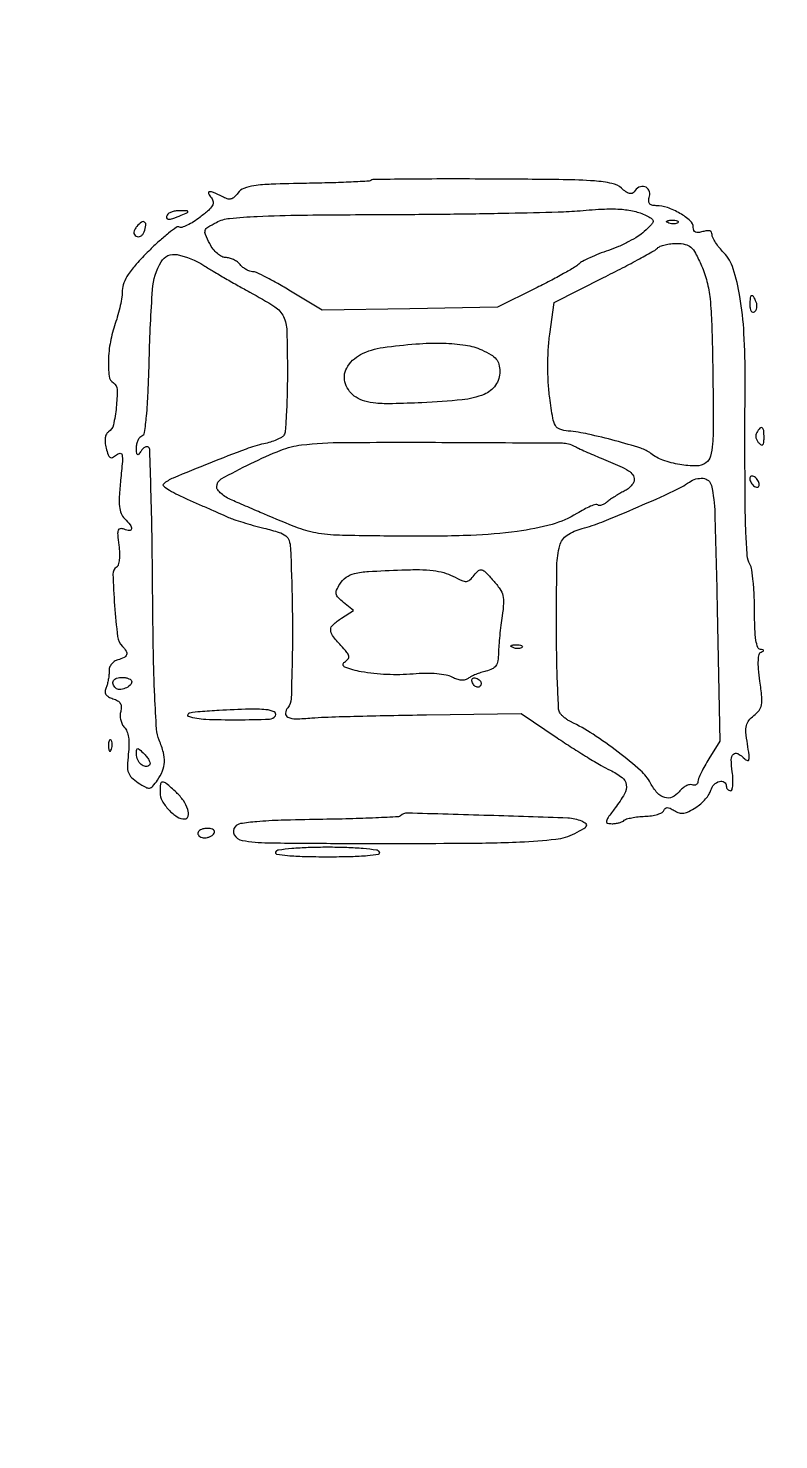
# Model space of a CAD drawing. Extents: x 0 to 2558, y 0 to 3412.
# Drawn here: x 1121.1 to 1280.1, y 922.4 to 1221.6 of the extents above; entities that cross this region are included whole.
import ezdxf

# ---------------------------------------------------------------- set-up
doc = ezdxf.new("R2010")
doc.units = 0

msp = doc.modelspace()

# ---------------------------------------------------------------- linework, layer by layer
for points in [[(1286.775, 2242.902503, 0.000001), (1177.44536, 2242.627485, 0.134519)], [(1176.555032, 2242.380365, -0.000002), (1098.265318, 2241.934774, -0.000173)], [(1319.866449, 1231.417086, 0.007685), (1320.536456, 1213.5593, 0.010243), (1321.281431, 1203.421734, 0.386908), (1322.843325, 1201.999537, 0.183699), (1323.666424, 1202.31224, 0.136577), (1324.198222, 1203.136634, 0.058831), (1324.496883, 1204.742271, 0.010899), (1324.631041, 1207.749537, -0.000005), (1324.704195, 1210.958263, -0.000001), (1324.831971, 1216.559674, -0.000001), (1324.980176, 1223.055371, -0.000001), (1325.131041, 1229.666374, -0.003312)], [(1347, 900.068317, 0.000002), (1365.687198, 900.484728, 0.000002), (1385.0375, 900.916042, 0.000002), (1402.386564, 901.302857, 0.000005), (1414, 901.561942, 0.001032)], [(1318.533359, 1297.258028, -0.000023), (1318.953716, 1275.5, 0.000715)]]:
    msp.add_lwpolyline(points, format="xyb")
for points in [[(1193.698238, 1189.364905, -0.185564), (1193.314863, 1189.194415, -0.001185), (1189.523324, 1189.008031, -0.004541), (1185.161871, 1188.84367, -0.002856), (1180.062758, 1188.727008, 0.003917), (1172.576331, 1188.539825, 0.026866), (1168.90583, 1188.221347, 0.059152), (1166.779585, 1187.659283, 0.14167), (1165.501042, 1186.670954, -0.045722), (1164.729635, 1185.796103, -0.134995), (1164.028134, 1185.423368, -0.133954), (1163.231241, 1185.46028, -0.044727), (1162.147699, 1185.920954, 0.015842), (1160.34682, 1186.812558, 0.139999), (1159.478338, 1186.943677, 0.514647), (1159.279878, 1186.57326, 0.058564), (1159.892216, 1185.629871, -0.142405), (1160.24637, 1184.814625, -0.166065), (1160.077509, 1183.990991, -0.080509), (1159.260597, 1183.005249, -0.016628), (1157.508776, 1181.574491, -0.020651), (1156.095355, 1180.58598, -0.02957), (1154.760817, 1179.839694, -0.029433), (1153.645882, 1179.378898, -0.225363), (1153.097767, 1179.439577, 0.298447), (1152.512169, 1179.424062, 0.01368), (1150.822805, 1178.182179, 0.018989), (1148.815819, 1176.494323, 0.012047), (1146.603652, 1174.386261, 0.013185), (1143.945372, 1171.583963, 0.035681), (1142.263107, 1169.422333, 0.051622), (1141.312686, 1167.626863, 0.096219), (1141, 1166.017031, -0.037852), (1140.89724, 1164.661567, -0.014817), (1140.559375, 1162.814977, -0.014567), (1140.074304, 1160.830459, -0.017584), (1139.5, 1159, 0.039053), (1138.477553, 1155.173754, 0.038135), (1138.051919, 1151.204296, 0.037839), (1138.202896, 1147.855546, 0.227962), (1139.115364, 1146.428701, -0.257322), (1139.892659, 1145.050449, -0.027961), (1139.718402, 1141.274476, -0.029324), (1139.110079, 1137.520578, -0.202173), (1138.050906, 1136.031462, 0.142179), (1137.616029, 1135.550149, 0.077207), (1137.379894, 1134.781853, 0.060414), (1137.356584, 1133.785679, 0.037172), (1137.557163, 1132.628267, 0.019678), (1137.98157, 1131.181034, 0.17208), (1138.388242, 1130.662877, 0.27175), (1138.91911, 1130.644895, 0.048448), (1139.775939, 1131.223124, -0.156663), (1140.526909, 1131.522779, -0.387895), (1140.952791, 1131.184545, -0.060934), (1141.006758, 1129.758713, -0.004444), (1140.642162, 1125.840052, 0.010459), (1140.361657, 1122.373615, 0.040542), (1140.407349, 1120.220041, 0.068354), (1140.763631, 1118.756223, 0.102899), (1141.481376, 1117.661481, -0.02798), (1142.668883, 1116.333074, -0.183248), (1142.937701, 1115.496856, -0.427016), (1142.525327, 1115.140825, -0.067969), (1141.365624, 1115.413191, 0.107788), (1140.552002, 1115.537541, 0.308097), (1140.122574, 1115.203693, 0.101269), (1140.017814, 1114.258515, 0.010468), (1140.270442, 1112.020371, -0.024118), (1140.409377, 1110.391834, -0.035961), (1140.359356, 1108.963713, -0.040654), (1140.150093, 1107.864751, -0.189157), (1139.770108, 1107.357919, 0.269691), (1138.994673, 1105.905439, 0.00926), (1139.362544, 1099.222505, 0.011589), (1139.998668, 1092.663852, 0.167936), (1141.004536, 1090.595464, -0.057038), (1141.806855, 1089.585761, -0.222884), (1141.898936, 1088.814932, -0.203725), (1141.361033, 1088.203676, -0.047891), (1140.054032, 1087.724381, 0.08296), (1139.306346, 1087.3893, 0.079201), (1138.694428, 1086.825005, 0.081545), (1138.301816, 1086.1149, 0.096572), (1138.187549, 1085.357749, -0.03375), (1138.166981, 1084.525733, -0.021012), (1138.036344, 1083.558189, -0.021055), (1137.826072, 1082.610445, -0.035436), (1137.561195, 1081.840342, 0.082793), (1137.368377, 1081.041729, 0.158215), (1137.524965, 1080.40771, 0.129722), (1138.058982, 1079.903361, 0.047912), (1139.0191, 1079.493938, -0.054756), (1139.998931, 1079.060205, -0.126799), (1140.567491, 1078.499561, -0.134578), (1140.774931, 1077.757556, -0.065302), (1140.650827, 1076.772762, 0.068175), (1140.54548, 1075.896424, 0.053768), (1140.663712, 1074.947325, 0.055055), (1140.974779, 1074.071752, 0.083703), (1141.441776, 1073.415367, -0.107759), (1141.984921, 1072.569306, -0.052729), (1142.304337, 1071.321807, -0.04155), (1142.404928, 1069.707929, -0.022863), (1142.273334, 1067.732654, 0.019216), (1142.088692, 1065.235755, 0.091603), (1142.297785, 1063.82661, 0.12088), (1142.966496, 1062.784701, 0.044921), (1144.341029, 1061.696119, 0.018007), (1145.954913, 1060.719848, 0.160801), (1146.758284, 1060.566054, 0.184418), (1147.439159, 1060.933136, 0.025152), (1148.450066, 1062.232171, 0.055635), (1149.513235, 1064.17895, 0.086475), (1149.922548, 1066.042743, 0.076023), (1149.698803, 1068.104562, 0.034331), (1148.819339, 1070.6849, -0.082975), (1148.258072, 1073.06538, -0.005643), (1147.876728, 1080.03071, -0.00652), (1147.587266, 1089.559063, -0.0025), (1147.423854, 1102.812152, 0.002088), (1147.294016, 1114.09698, 0.003366), (1147.078586, 1123.707407, 0.000648), (1146.821304, 1132.156848, 0.190677), (1146.550142, 1132.783192, 0.199892), (1146.225586, 1132.916911, 0.117708), (1145.811523, 1132.816413, 0.082795), (1145.365436, 1132.485904, 0.051046), (1144.96094, 1131.97104, -0.023654), (1144.468125, 1131.267753, -0.40712), (1144.214825, 1131.23231, -0.22409), (1144.050259, 1131.536677, -0.011925), (1144.015313, 1132.666667, -0.050027), (1144.095194, 1133.524023, -0.056914), (1144.344019, 1134.310049, -0.065347), (1144.714271, 1134.91287, -0.142897), (1145.155815, 1135.218605, 0.285783), (1145.719418, 1135.898265, 0.010236), (1146.1255, 1139.41008, 0.013061), (1146.464404, 1144.347764, 0.004415), (1146.706395, 1151.551938, -0.011595), (1147.411844, 1166.256974, -0.114992), (1149.226587, 1172.121413, -0.32208), (1152.597169, 1173.620719, -0.08987), (1158.269872, 1171.329305, 0.006295), (1160.281695, 1170.094287, 0.003087), (1162.873025, 1168.569716, 0.003062), (1165.585565, 1167.018415, 0.004445), (1168, 1165.685297, -0.01702), (1173.341783, 1162.558064, -0.143299), (1175.167747, 1160.48648, -0.103265), (1175.874084, 1157.496769, -0.006866), (1175.984687, 1148.627555, -0.005629), (1175.925483, 1143.899233, -0.008189), (1175.758058, 1139.732186, -0.004624), (1175.528059, 1136.240859, -0.126607), (1175.234687, 1135.375632, -0.116986), (1174.72717, 1134.894125, -0.028275), (1173.687689, 1134.366553, -0.027482), (1172.393728, 1133.882204, -0.024274), (1171, 1133.51937, 0.038402), (1167.224369, 1132.421769, 0.005271), (1159.57791, 1129.454079, 0.003453), (1151.757939, 1126.260972, 0.07919), (1149.706214, 1124.995638, 0.477733), (1149.718953, 1124.587814, 0.023328), (1150.994402, 1123.712289, 0.023607), (1152.84825, 1122.680872, 0.012938), (1155.206214, 1121.586194, -0.000674), (1157.762457, 1120.47483, -0.000739), (1160.2387, 1119.389915, -0.000689), (1162.353877, 1118.455984, -0.003712), (1163.5, 1117.937826, 0.027336), (1164.616369, 1117.495347, 0.006444), (1166.528125, 1116.883352, 0.006617), (1168.747658, 1116.236232, 0.006471), (1171, 1115.643042, -0.012001), (1174.23483, 1114.752733, -0.088912), (1175.653958, 1114.031981, -0.158096), (1176.346386, 1113.041072, -0.062686), (1176.632509, 1111.385197, -0.006936), (1177.005149, 1099.752844, -0.008629), (1177.014837, 1088.933417, -0.003917), (1176.785522, 1079.457915, -0.166692), (1176.079601, 1077.595913, 0.150902), (1175.582007, 1076.396251, 0.325346), (1176.065525, 1075.581235, 0.105942), (1177.819683, 1075.234479, 0.019298), (1181.146788, 1075.416071, -0.014845), (1183.860104, 1075.588403, -0.00163), (1190.096244, 1075.77854, -0.001991), (1197.523025, 1075.951162, -0.001608), (1205.5, 1076.079138), (1225.5, 1076.335676), (1233.139793, 1071.204213, 0.005621), (1236.329528, 1069.113398, 0.005462), (1239.595895, 1067.074402, 0.0054), (1242.506065, 1065.344454, 0.020142), (1244.389793, 1064.351163, -0.051717), (1246.906191, 1062.814187, -0.199486), (1247.80571, 1061.262424, -0.164285), (1247.42421, 1059.321918, -0.032967), (1245.449109, 1056.344391, 0.006799), (1243.945222, 1054.316083, 0.107321), (1243.603973, 1053.532189, 0.389233), (1243.84615, 1053.133278, 0.070817), (1244.782442, 1053, 0.034232), (1245.556557, 1053.053061, 0.033183), (1246.324473, 1053.211297, 0.035019), (1246.979387, 1053.442645, 0.094233), (1247.385976, 1053.719309, -0.128547), (1247.87653, 1054.006539, -0.020654), (1248.965, 1054.264513, -0.021668), (1250.302601, 1054.464047, -0.017511), (1251.751283, 1054.56523, 0.028312), (1253.174621, 1054.695574, 0.038122), (1254.435741, 1054.983067, 0.042261), (1255.390374, 1055.3697, 0.197447), (1255.769953, 1055.809859, -0.123643), (1256.054094, 1056.255326, -0.194502), (1256.471108, 1056.418399, -0.109424), (1257.079049, 1056.276424, -0.027718), (1257.973217, 1055.784653, 0.066489), (1259.018158, 1055.311146, 0.108423), (1259.984576, 1055.236896, 0.083259), (1261.067358, 1055.578326, 0.027118), (1262.522157, 1056.422561, 0.035846), (1263.59906, 1057.244122, 0.032341), (1264.587802, 1058.238067, 0.033842), (1265.356341, 1059.248073, 0.081938), (1265.736884, 1060.101846, -0.130683), (1266.402012, 1061.275268, -0.132426), (1267.559042, 1061.956169, -0.210506), (1268.552664, 1061.809695, -0.257869), (1269, 1061, 0.089285), (1269.068725, 1060.618204, 0.095107), (1269.265798, 1060.29375, 0.099865), (1269.559644, 1060.076681, 0.10973), (1269.904843, 1060, 0.340957), (1270.222756, 1060.245307, 0.04117), (1270.386289, 1061.175, 0.035322), (1270.413683, 1062.466481, 0.020984), (1270.273174, 1064, -0.027417), (1270.068698, 1066.599048, -0.199261), (1270.511649, 1067.742168, -0.346723), (1271.417223, 1067.870007, -0.059422), (1272.90292, 1066.75, 0.115627), (1273.494759, 1066.399692, 0.450126), (1273.815653, 1066.59279, 0.07924), (1273.839382, 1067.540927, 0.007059), (1273.488139, 1069.909119, -0.01745), (1273.175029, 1072.371769, -0.078673), (1273.269597, 1073.81452, -0.114943), (1273.783375, 1074.874444, -0.059186), (1274.845465, 1075.909119, 0.06689), (1275.942556, 1077.011212, 0.119449), (1276.451538, 1078.176627, 0.067217), (1276.51948, 1079.884145, 0.010644), (1276.131199, 1083.223651, -0.012466), (1275.84118, 1085.799849, -0.033536), (1275.804097, 1087.64206, -0.047512), (1275.980902, 1088.879914, -0.239667), (1276.420953, 1089.394704, 0.033399), (1276.810874, 1089.587804, 0.353242), (1276.869976, 1089.742436, 0.278948), (1276.727607, 1089.865474, 0.026393), (1276.25, 1089.921053, -0.301495), (1275.663982, 1090.365373, -0.046063), (1275.291191, 1091.860547, -0.029574), (1275.064245, 1094.289709, -0.008506), (1275, 1098.065741, 0.011237), (1274.92754, 1101.289391, 0.013625), (1274.709444, 1104.305081, 0.012239), (1274.396879, 1106.814472, 0.085961), (1274.010873, 1107.979684, -0.102786), (1273.454996, 1109.866233, -0.0106), (1273.173057, 1114.521337, -0.008009), (1273.002058, 1121.867262, -0.001594), (1272.948642, 1135, -0.001024), (1272.950392, 1136.496217, -0.000145), (1272.961204, 1139.578154, -0.000165), (1272.976257, 1143.225491, -0.00014), (1272.994492, 1147.074566, 0.014728), (1272.754294, 1156.902558, 0.028095), (1271.886663, 1164.753596, 0.03446), (1270.47683, 1170.638558, 0.115499), (1268.47173, 1174.029508, -0.02236), (1267.525569, 1175.109875, -0.025742), (1266.726071, 1176.222492, -0.026109), (1266.154765, 1177.221676, -0.117334), (1266, 1177.872107, 0.145436), (1265.856313, 1178.355644, 0.173948), (1265.479695, 1178.64115, 0.110861), (1264.855078, 1178.693354, 0.042499), (1264, 1178.5, -0.04214), (1263.077396, 1178.290681, -0.142096), (1262.471382, 1178.378202, -0.196887), (1262.122427, 1178.748106, -0.092125), (1262, 1179.406932, 0.21697), (1261.371689, 1180.786695, 0.04682), (1259.186556, 1182.35525, 0.047422), (1256.517497, 1183.59309, 0.085073), (1254.14328, 1184, -0.057108), (1253.231946, 1184.104429, -0.182199), (1252.731109, 1184.438773, -0.17151), (1252.557962, 1185.036389, -0.049558), (1252.710251, 1186, 0.168615), (1252.611002, 1187.26482, 0.223188), (1251.753376, 1188.015838, 0.190257), (1250.501983, 1187.895365, 0.137157), (1249.45974, 1186.934857, -0.183745), (1249.038764, 1186.612308, -0.142142), (1248.456236, 1186.607671, -0.083513), (1247.704285, 1186.96266, -0.031977), (1246.795782, 1187.684857, 0.133529), (1244.767401, 1188.715429, 0.033338), (1241.05165, 1189.231289, 0.014805), (1234.456746, 1189.506394, 0.00166), (1219.449624, 1189.637897, 0.001526), (1209.704706, 1189.66118, 0.002484), (1201.4322, 1189.614588, 0.00035), (1194.094094, 1189.531663, 0.195796)], [(1150.5, 1182, 0.170953), (1150.368962, 1181.399772, 0.378432), (1150.693694, 1181.112913, 0.086739), (1151.697095, 1181.288301, 0.014943), (1153.5, 1182, 0.003353), (1154.834417, 1182.58405, 0.352087), (1154.919734, 1182.750168, 0.343362), (1154.775846, 1182.873019, 0.003282), (1153.309017, 1182.929715, 0.042673), (1152.425041, 1182.882619, 0.045307), (1151.580088, 1182.685604, 0.049915), (1150.892224, 1182.378939, 0.125173)], [(1252.318501, 1181.789823, -0.045503), (1253.292488, 1181.172094, -0.288784), (1253.485778, 1180.646451, -0.143673), (1253.125729, 1179.97994, -0.010677), (1251.623356, 1178.526742, -0.046118), (1250.30619, 1177.514493, -0.01907), (1248.359298, 1176.386986, -0.018675), (1246.166195, 1175.329075, -0.02286), (1244.041471, 1174.513775, 0.01301), (1242.010451, 1173.779981, 0.014616), (1240.098772, 1172.967346, 0.013975), (1238.518802, 1172.186274, 0.072723), (1237.736617, 1171.613257, -0.061296), (1236.867872, 1170.945933, -0.005673), (1234.513256, 1169.593921, -0.007241), (1231.654072, 1168.048965, -0.00562), (1228.5, 1166.448069), (1220.5, 1162.5), (1201.916275, 1162.159009), (1183.33255, 1161.818018), (1176.648662, 1165.909009, 0.008387), (1173.989426, 1167.47594, 0.011301), (1171.528683, 1168.798271, 0.008509), (1169.445261, 1169.813626, 0.10955), (1168.604831, 1170, -0.087442), (1167.993967, 1170.107654, -0.043426), (1167.278686, 1170.440625, -0.041332), (1166.576824, 1170.92606, -0.047626), (1166, 1171.5, 0.062648), (1165.387306, 1172.074157, 0.044213), (1164.576809, 1172.559375, 0.044559), (1163.703493, 1172.890101, 0.068344), (1162.903235, 1173, -0.124768), (1162.073351, 1173.210362, -0.055861), (1161.142805, 1173.85813, -0.049604), (1160.247224, 1174.815723, -0.043921), (1159.515896, 1175.96926, -0.01856), (1158.620466, 1177.870608, -0.179292), (1158.578174, 1178.747252, -0.179925), (1159.117377, 1179.438221, -0.018716), (1160.940556, 1180.46926, -0.093958), (1163.735508, 1181.302953, -0.014183), (1169.586579, 1181.737621, -0.008927), (1179.123168, 1182.004097, -0.001539), (1197.20034, 1182.130704, 0.001794), (1210.500162, 1182.230622, 0.002201), (1222.92135, 1182.423188, 0.001828), (1233.359596, 1182.669154, 0.01585), (1238, 1182.942853, -0.011656), (1243.205539, 1183.293709, -0.031095), (1246.92476, 1183.226073, -0.042898), (1249.811848, 1182.742078, -0.055663)], [(1144.093942, 1179.613194, 0.042311), (1143.617675, 1178.929072, 0.115204), (1143.447636, 1178.367844, 0.161769), (1143.568255, 1177.906961, 0.11057), (1143.958505, 1177.525646, 0.14583), (1144.408901, 1177.403921, 0.123842), (1144.885127, 1177.536794, 0.101013), (1145.315928, 1177.914532, 0.070914), (1145.630601, 1178.479746, 0.051311), (1146.000492, 1179.848815, 0.281237), (1145.723725, 1180.527978, 0.330472), (1145.055158, 1180.526089, 0.059295)], [(1258.729167, 1180.395833, -0.126455), (1258.402231, 1180.202593, -0.060344), (1257.916927, 1180.123424, -0.05415), (1257.359369, 1180.160852, -0.051402), (1256.8125, 1180.316886, -0.054073), (1256.395823, 1180.538436, -0.470617), (1256.37858, 1180.720685, -0.168741), (1256.670344, 1180.862007, -0.018894), (1257.416667, 1180.921053, -0.028489), (1258.112848, 1180.910055, -0.077125), (1258.592839, 1180.799335, -0.208169), (1258.77538, 1180.614691, -0.296942)], [(1263.756539, 1171.25, -0.043105), (1264.899396, 1167.939459, -0.035284), (1265.554167, 1164.251511, -0.019081), (1265.918312, 1158.825954, -0.003382), (1266.143418, 1148.639133, -0.002409), (1266.253396, 1138.177407, -0.020578), (1266.087234, 1133.492925, -0.048406), (1265.631092, 1130.887892, -0.168916), (1264.674688, 1129.504077, -0.159549), (1262.634318, 1128.839356, -0.041582), (1259.153154, 1129.134584, -0.042552), (1255.567588, 1130.060727, -0.083873), (1253, 1131.480725, 0.093129), (1250.91963, 1132.581862, 0.009096), (1245.435659, 1134.176012, 0.012418), (1239.739434, 1135.569186, 0.030863), (1235.5, 1136.224358, -0.059858), (1233.715054, 1136.607038, -0.185183), (1232.785955, 1137.384835, -0.086291), (1232.231884, 1138.974209, -0.007403), (1231.592338, 1143.25, -0.019146), (1231.285977, 1146.452291, -0.014274), (1231.184677, 1150, -0.014274), (1231.285977, 1153.547709, -0.019146), (1231.592338, 1156.75), (1232.5, 1163.5), (1242.945949, 1168.745949, 0.003549), (1247.020842, 1170.828703, 0.005013), (1250.61834, 1172.74584, 0.00297), (1253.617929, 1174.406376, 0.068573), (1254.395949, 1174.995949, -0.104957), (1254.991576, 1175.383001, -0.032107), (1256.022072, 1175.70506, -0.030565), (1257.25303, 1175.926016, -0.029132), (1258.521743, 1176, -0.054416), (1260.30319, 1175.805545, -0.130593), (1261.473683, 1175.200383, -0.087778), (1262.459871, 1173.926559, -0.016285)], [(1274, 1162.940983, 0.045552), (1274.068264, 1162.193244, 0.099152), (1274.280921, 1161.660421, 0.177225), (1274.594852, 1161.42542, 0.214542), (1274.956326, 1161.473008, 0.126981), (1275.279146, 1161.809536, 0.081026), (1275.466258, 1162.321649, 0.072258), (1275.493102, 1162.926665, 0.066719), (1275.349337, 1163.532025, 0.027681), (1274.794126, 1164.769457, 0.395517), (1274.377209, 1164.917133, 0.275668), (1274.063011, 1164.476999, 0.020503)], [(1217.175535, 1153.420845, -0.024962), (1219.160758, 1152.403548, -0.087302), (1220.258946, 1151.483015, -0.114689), (1220.815157, 1150.38975, -0.060637), (1221, 1148.871179, -0.151982), (1220.088992, 1145.943311, -0.147204), (1217.667762, 1144.004596, -0.070356), (1212.996918, 1142.849735, -0.014453), (1204.507206, 1142.228844, -0.005428), (1198.272302, 1142.021485, -0.026245), (1194.730488, 1142.128086, -0.04732), (1192.377449, 1142.54931, -0.077236), (1190.534994, 1143.385114, -0.164561), (1188.283556, 1146.258917, -0.212284), (1188.548552, 1149.564393, -0.150377), (1191.489603, 1152.438715, -0.084955), (1196.285984, 1153.9535, -0.014846), (1203.233811, 1154.697746, -0.025634), (1209.043547, 1154.847464, -0.031072), (1213.733989, 1154.435443, -0.06858)], [(1275.446149, 1135.912868, 0.11056), (1275.2733, 1135.413694, 0.077894), (1275.298536, 1134.818176, 0.072722), (1275.512254, 1134.219746, 0.074436), (1275.887132, 1133.712868, 0.062607), (1276.413659, 1133.303935, 0.339454), (1276.75, 1133.344219, 0.178281), (1276.95293, 1133.770569, 0.02285), (1277, 1134.8, 0.022936), (1276.929611, 1136.333642, 0.217734), (1276.610971, 1136.889506, 0.382301), (1276.138681, 1136.837919, 0.044558)], [(1236.763569, 1133.048443, 0.015221), (1237.692848, 1132.57539, 0.004327), (1239.164923, 1131.897105, 0.004354), (1240.841232, 1131.159721, 0.004598), (1242.5, 1130.465224, -0.005837), (1246.455501, 1128.797595, -0.041319), (1248.29009, 1127.811375, -0.098487), (1249.182753, 1126.942003, -0.151717), (1249.5, 1125.920546, -0.126391), (1249.346177, 1125.321747, -0.055029), (1248.870392, 1124.645107, -0.049588), (1248.176575, 1124.000158, -0.046866), (1247.356652, 1123.490491, 0.014864), (1246.430177, 1122.993679, 0.010454), (1245.417369, 1122.38264, 0.010561), (1244.471933, 1121.756607, 0.021685), (1243.764643, 1121.219634, -0.040048), (1243.168694, 1120.80074, -0.056366), (1242.575994, 1120.536054, -0.071156), (1242.07354, 1120.452223, -0.204961), (1241.75247, 1120.580863, 0.279791), (1241.338785, 1120.681997, 0.021871), (1240.225175, 1120.276003, 0.024775), (1238.85858, 1119.627831, 0.016072), (1237.34448, 1118.75173, -0.07261), (1232.075469, 1116.450799, -0.033102), (1224.696083, 1114.950431, -0.024796), (1214.856097, 1114.113776, -0.010716), (1201.701433, 1113.932107, -0.002486), (1187.668074, 1114.108851, -0.033743), (1182.567983, 1114.543545, -0.053426), (1178.329294, 1115.667672, -0.01047), (1171.015016, 1118.648014, 0.000075), (1169.43324, 1119.331215, 0.000047), (1167.577848, 1120.132058, 0.000047), (1165.747606, 1120.921638, 0.000085), (1164.25, 1121.567246, -0.035152), (1163.006102, 1122.210293, -0.043357), (1161.954688, 1122.98345, -0.049062), (1161.222305, 1123.766413, -0.164969), (1161, 1124.421853, -0.273137), (1161.975628, 1126.074578, -0.011709), (1168.209517, 1129.326709, -0.019286), (1174.612943, 1132.177567, -0.066897), (1179, 1133.28236, -0.026859), (1187.88893, 1133.810986, -0.002436), (1210.123428, 1133.829277, -0.000725), (1234.268666, 1133.696476, -0.124221)], [(1267.076682, 1098.487953), (1267.653364, 1070.5), (1265.326682, 1066.77144, 0.012224), (1264.435796, 1065.262882, 0.01509), (1263.683463, 1063.813618, 0.013497), (1263.126901, 1062.572829, 0.098986), (1263, 1061.938107, -0.122709), (1262.903239, 1061.549774, -0.143027), (1262.638673, 1061.278303, -0.125735), (1262.23968, 1061.170455, -0.084094), (1261.769949, 1061.24335, 0.143791), (1261.188166, 1061.264377, 0.060648), (1260.452169, 1060.978362, 0.053088), (1259.687117, 1060.457348, 0.046581), (1259.011193, 1059.765495, -0.117994), (1257.54485, 1058.638612, -0.180995), (1255.963585, 1058.540099, -0.137328), (1254.381623, 1059.551507, -0.059472), (1252.937349, 1061.617065, 0.089058), (1250.844568, 1064.263806, 0.017177), (1246.11395, 1068.166183, 0.019263), (1240.760136, 1071.963143, 0.033226), (1236, 1074.637837, -0.033099), (1235.371871, 1074.99057, -0.024328), (1234.724811, 1075.458886, -0.024764), (1234.153834, 1075.964398, -0.049091), (1233.765313, 1076.427058, -0.138531), (1233.469387, 1077.305018, -0.002427), (1233.241942, 1082.362918, -0.005919), (1233.074352, 1088.294259, -0.003886), (1233.015313, 1095.127555, -0.003972), (1233.104078, 1107.674797, -0.061107), (1233.693866, 1111.950332, -0.180737), (1235.251104, 1114.146647, -0.087856), (1238.43551, 1115.57317, 0.034511), (1242.650513, 1116.946153, 0.006134), (1250.308119, 1120.149137, 0.005486), (1257.904724, 1123.536116, 0.045443), (1261.176882, 1125.414831, -0.175182), (1264.098823, 1126.208348, -0.329568), (1265.846703, 1124.680328, -0.046674), (1266.571745, 1118.787204, -0.002134)], [(1274, 1126.118034, 0.085235), (1274.073533, 1125.689814, 0.053414), (1274.29375, 1125.230237, 0.051777), (1274.617474, 1124.810561, 0.064269), (1275, 1124.5, 0.076764), (1275.382383, 1124.338175, 0.154201), (1275.70625, 1124.357263, 0.186277), (1275.920761, 1124.550471, 0.117858), (1276, 1124.881966, 0.085235), (1275.926467, 1125.310186, 0.053414), (1275.70625, 1125.769763, 0.051777), (1275.382526, 1126.189439, 0.064269), (1275, 1126.5, 0.076764), (1274.617617, 1126.661825, 0.154201), (1274.29375, 1126.642737, 0.186277), (1274.079239, 1126.449529, 0.117858)], [(1211.046414, 1105.475998, 0.014217), (1212.970675, 1104.549278, 0.116792), (1213.920166, 1104.368783, 0.17626), (1214.665268, 1104.678212, 0.042378), (1215.585533, 1105.678924, -0.04564), (1216.496213, 1106.656363, -0.255147), (1217.16895, 1106.813803, -0.133607), (1217.950432, 1106.350251, -0.010565), (1219.607175, 1104.567019, -0.030217), (1221.017756, 1102.775902, -0.090096), (1221.661657, 1101.360627, -0.08024), (1221.805234, 1099.716977, -0.020758), (1221.500436, 1097.067019, 0.008078), (1221.220532, 1095.078945, 0.006037), (1220.973971, 1092.879646, 0.006105), (1220.791974, 1090.801647, 0.01383), (1220.717059, 1089.225394, -0.032632), (1220.57037, 1087.505315, -0.11206), (1220.163918, 1086.46818, -0.132339), (1219.393429, 1085.804642, -0.053573), (1218.076052, 1085.337506, 0.020801), (1217.002804, 1085.034327, 0.018181), (1215.908305, 1084.630746, 0.018564), (1214.945692, 1084.193056, 0.050514), (1214.313922, 1083.792719, -0.108951), (1213.667809, 1083.481638, -0.076318), (1212.859688, 1083.417399, -0.063276), (1211.929329, 1083.605411, -0.041427), (1210.923997, 1084.040676, 0.075983), (1209.628232, 1084.498631, 0.02642), (1207.660266, 1084.766375, 0.023616), (1205.270737, 1084.850449, 0.017112), (1202.610075, 1084.727241, -0.03078), (1197.050636, 1084.621854, -0.032732), (1191.635158, 1085.209167, -0.052244), (1188.174807, 1086.196209, -0.611528), (1188.076642, 1087.273954, 0.07101), (1188.831506, 1087.917164, 0.237828), (1188.991512, 1088.52765, 0.120492), (1188.611662, 1089.313042, 0.014277), (1187.326642, 1090.781557, -0.023458), (1185.556653, 1092.880823, -0.171786), (1185.157729, 1094.112005, -0.207737), (1185.659876, 1095.188229, -0.036153), (1187.482728, 1096.58064), (1189.965457, 1098.207386), (1187.856491, 1099.915123, -0.029451), (1186.729014, 1100.943666, -0.144928), (1186.332304, 1101.697344, -0.154875), (1186.423422, 1102.517499, -0.035088), (1187.088443, 1103.770012, -0.093433), (1188.434384, 1105.230598, -0.103656), (1190.17363, 1106.035263, -0.042572), (1193.165982, 1106.462008, -0.004511), (1200.208628, 1106.797074, -0.012314), (1204.004601, 1106.84981, -0.027647), (1206.878686, 1106.659798, -0.03612), (1209.150335, 1106.214652, -0.052933)], [(1225.729167, 1090.395833, -0.126455), (1225.402231, 1090.202593, -0.060344), (1224.916927, 1090.123424, -0.05415), (1224.359369, 1090.160852, -0.051402), (1223.8125, 1090.316886, -0.054073), (1223.395823, 1090.538436, -0.470617), (1223.37858, 1090.720685, -0.168741), (1223.670344, 1090.862007, -0.018894), (1224.416667, 1090.921053, -0.028489), (1225.112848, 1090.910055, -0.077125), (1225.592839, 1090.799335, -0.208169), (1225.77538, 1090.614691, -0.296942)], [(1143, 1083.106989, -0.218907), (1142.6448, 1082.334562, -0.081579), (1141.599301, 1081.699345, -0.081237), (1140.401339, 1081.430132, -0.214275), (1139.597766, 1081.735568, -0.104297), (1139.047981, 1082.579208, -0.235241), (1139.116527, 1083.319195, -0.186855), (1139.79516, 1083.83178, -0.069473), (1141, 1084, -0.042713), (1141.765672, 1083.934472, -0.06238), (1142.4125, 1083.737678, -0.081888), (1142.850784, 1083.448422, -0.208972)], [(1217.075, 1082.725, -0.175736), (1216.786965, 1082.130242, -0.239194), (1216.227257, 1081.955686, -0.167686), (1215.586752, 1082.305209, -0.104687), (1215.15, 1083.05, -0.089632), (1215.088424, 1083.477775, -0.189618), (1215.22, 1083.78, -0.189618), (1215.522225, 1083.911576, -0.089632), (1215.95, 1083.85, -0.053161), (1216.403407, 1083.64317, -0.062883), (1216.775469, 1083.354531, -0.073742), (1217.014704, 1083.031991, -0.149613)], [(1161.5, 1077, 0.005455), (1157.524249, 1076.735586, 0.027668), (1155.323624, 1076.44197, 0.219963), (1154.860018, 1076.110302, 0.483404), (1155, 1075.763655, 0.061029), (1158.669219, 1075.154442, 0.012321), (1165.290359, 1075.035344, 0.006088), (1172.182111, 1075.165136, 0.251674), (1173.429736, 1075.88631, 0.452472), (1173.180273, 1076.703625, 0.083104), (1171.447589, 1077.162538, 0.030933), (1167.868876, 1077.274368, 0.006223)], [(1138.078947, 1069.416667, 0.018894), (1138.137993, 1068.670344, 0.168741), (1138.279315, 1068.37858, 0.470617), (1138.461564, 1068.395823, 0.054073), (1138.683114, 1068.8125, 0.051402), (1138.839148, 1069.359369, 0.05415), (1138.876576, 1069.916927, 0.060344), (1138.797407, 1070.402231, 0.126455), (1138.604167, 1070.729167, 0.296942), (1138.385309, 1070.77538, 0.208169), (1138.200665, 1070.592839, 0.077125), (1138.089945, 1070.112848, 0.028489)], [(1146.757007, 1065.423674, -0.229105), (1145.941751, 1065.139901, -0.14866), (1145.009435, 1065.545816, -0.111168), (1144.264488, 1066.538919, -0.105932), (1144, 1067.773303, -0.023635), (1144.044796, 1068.720454, -0.392789), (1144.260635, 1068.91273, -0.185397), (1144.636912, 1068.759177, -0.007828), (1145.690476, 1067.738095, -0.035106), (1146.292428, 1067.04511, -0.053354), (1146.701091, 1066.360913, -0.069648), (1146.874873, 1065.784336, -0.239178)], [(1149, 1059.556704, 0.129399), (1149.453734, 1057.832828, 0.059989), (1150.836666, 1055.954198, 0.060359), (1152.602844, 1054.479141, 0.144812), (1154.222506, 1054, 0.353616), (1154.942111, 1054.58166, 0.129774), (1154.876433, 1055.981665, 0.073244), (1153.954162, 1057.885031, 0.056548), (1152.448478, 1059.635329, 0.008401), (1150.304881, 1061.55602, 0.186261), (1149.531239, 1061.834488, 0.378927), (1149.092877, 1061.428386, 0.024796)], [(1199.989963, 1054.670868, -0.189724), (1199.509939, 1054.454095, -0.001192), (1194.706932, 1054.229158, -0.004591), (1189.182387, 1054.034437, -0.002884), (1182.721397, 1053.903389, 0.003932), (1174.660452, 1053.722994, 0.013971), (1169.50157, 1053.42252, 0.01556), (1166.042791, 1053.015161, 0.184481), (1164.886893, 1052.363715, 0.313147), (1164.735974, 1050.608562, 0.224723), (1166.4064, 1049.447219, 0.037689), (1171.858038, 1048.954809, 0.00316), (1186.019889, 1048.835611, 0.001345), (1212.429567, 1048.851259, 0.009501), (1225.263119, 1049.137298, 0.017598), (1232.872092, 1049.720368, 0.091732), (1236.880244, 1050.936668, 0.008963), (1238.829394, 1051.990142, 0.133), (1239.377432, 1052.529997, 0.384206), (1239.282243, 1052.987436, 0.05528), (1238.380244, 1053.505747, 0.093867), (1235.420608, 1054.179768, 0.001598), (1218.700268, 1054.740725, 0.000832), (1201.38384, 1055.237442, 0.209532)], [(1157, 1051, 0.142666), (1157.111069, 1050.61866, 0.09965), (1157.423289, 1050.29375, 0.08433), (1157.890182, 1050.074854, 0.067639), (1158.440983, 1050, 0.061875), (1159.038022, 1050.074167, 0.051278), (1159.640225, 1050.29375, 0.053305), (1160.157656, 1050.617164, 0.08825), (1160.5, 1051, 0.202618), (1160.558599, 1051.378123, 0.181468), (1160.33165, 1051.70625, 0.104212), (1159.804599, 1051.928459, 0.047867), (1159.059017, 1052, 0.0466), (1158.270941, 1051.926392, 0.066561), (1157.604836, 1051.70625, 0.086673), (1157.155423, 1051.381985, 0.195654)], [(1173.5, 1047, 0.53482), (1173.704473, 1046.552568, 0.017316), (1176.041554, 1046.258219, 0.016731), (1179.518129, 1046.05914, 0.005935), (1184.5, 1046, 0.005935), (1189.481871, 1046.05914, 0.016731), (1192.958446, 1046.258219, 0.017316), (1195.295527, 1046.552568, 0.53482), (1195.5, 1047, 0.226522), (1194.870124, 1047.405239, 0.008878), (1192.060555, 1047.711037, 0.01399), (1188.586617, 1047.929079, 0.008677), (1184.5, 1048, 0.008677), (1180.413383, 1047.929079, 0.01399), (1176.939445, 1047.711037, 0.008878), (1174.129876, 1047.405239, 0.226522)]]:
    msp.add_lwpolyline(points, format="xyb", close=True)

doc.saveas('drawing.dxf')
